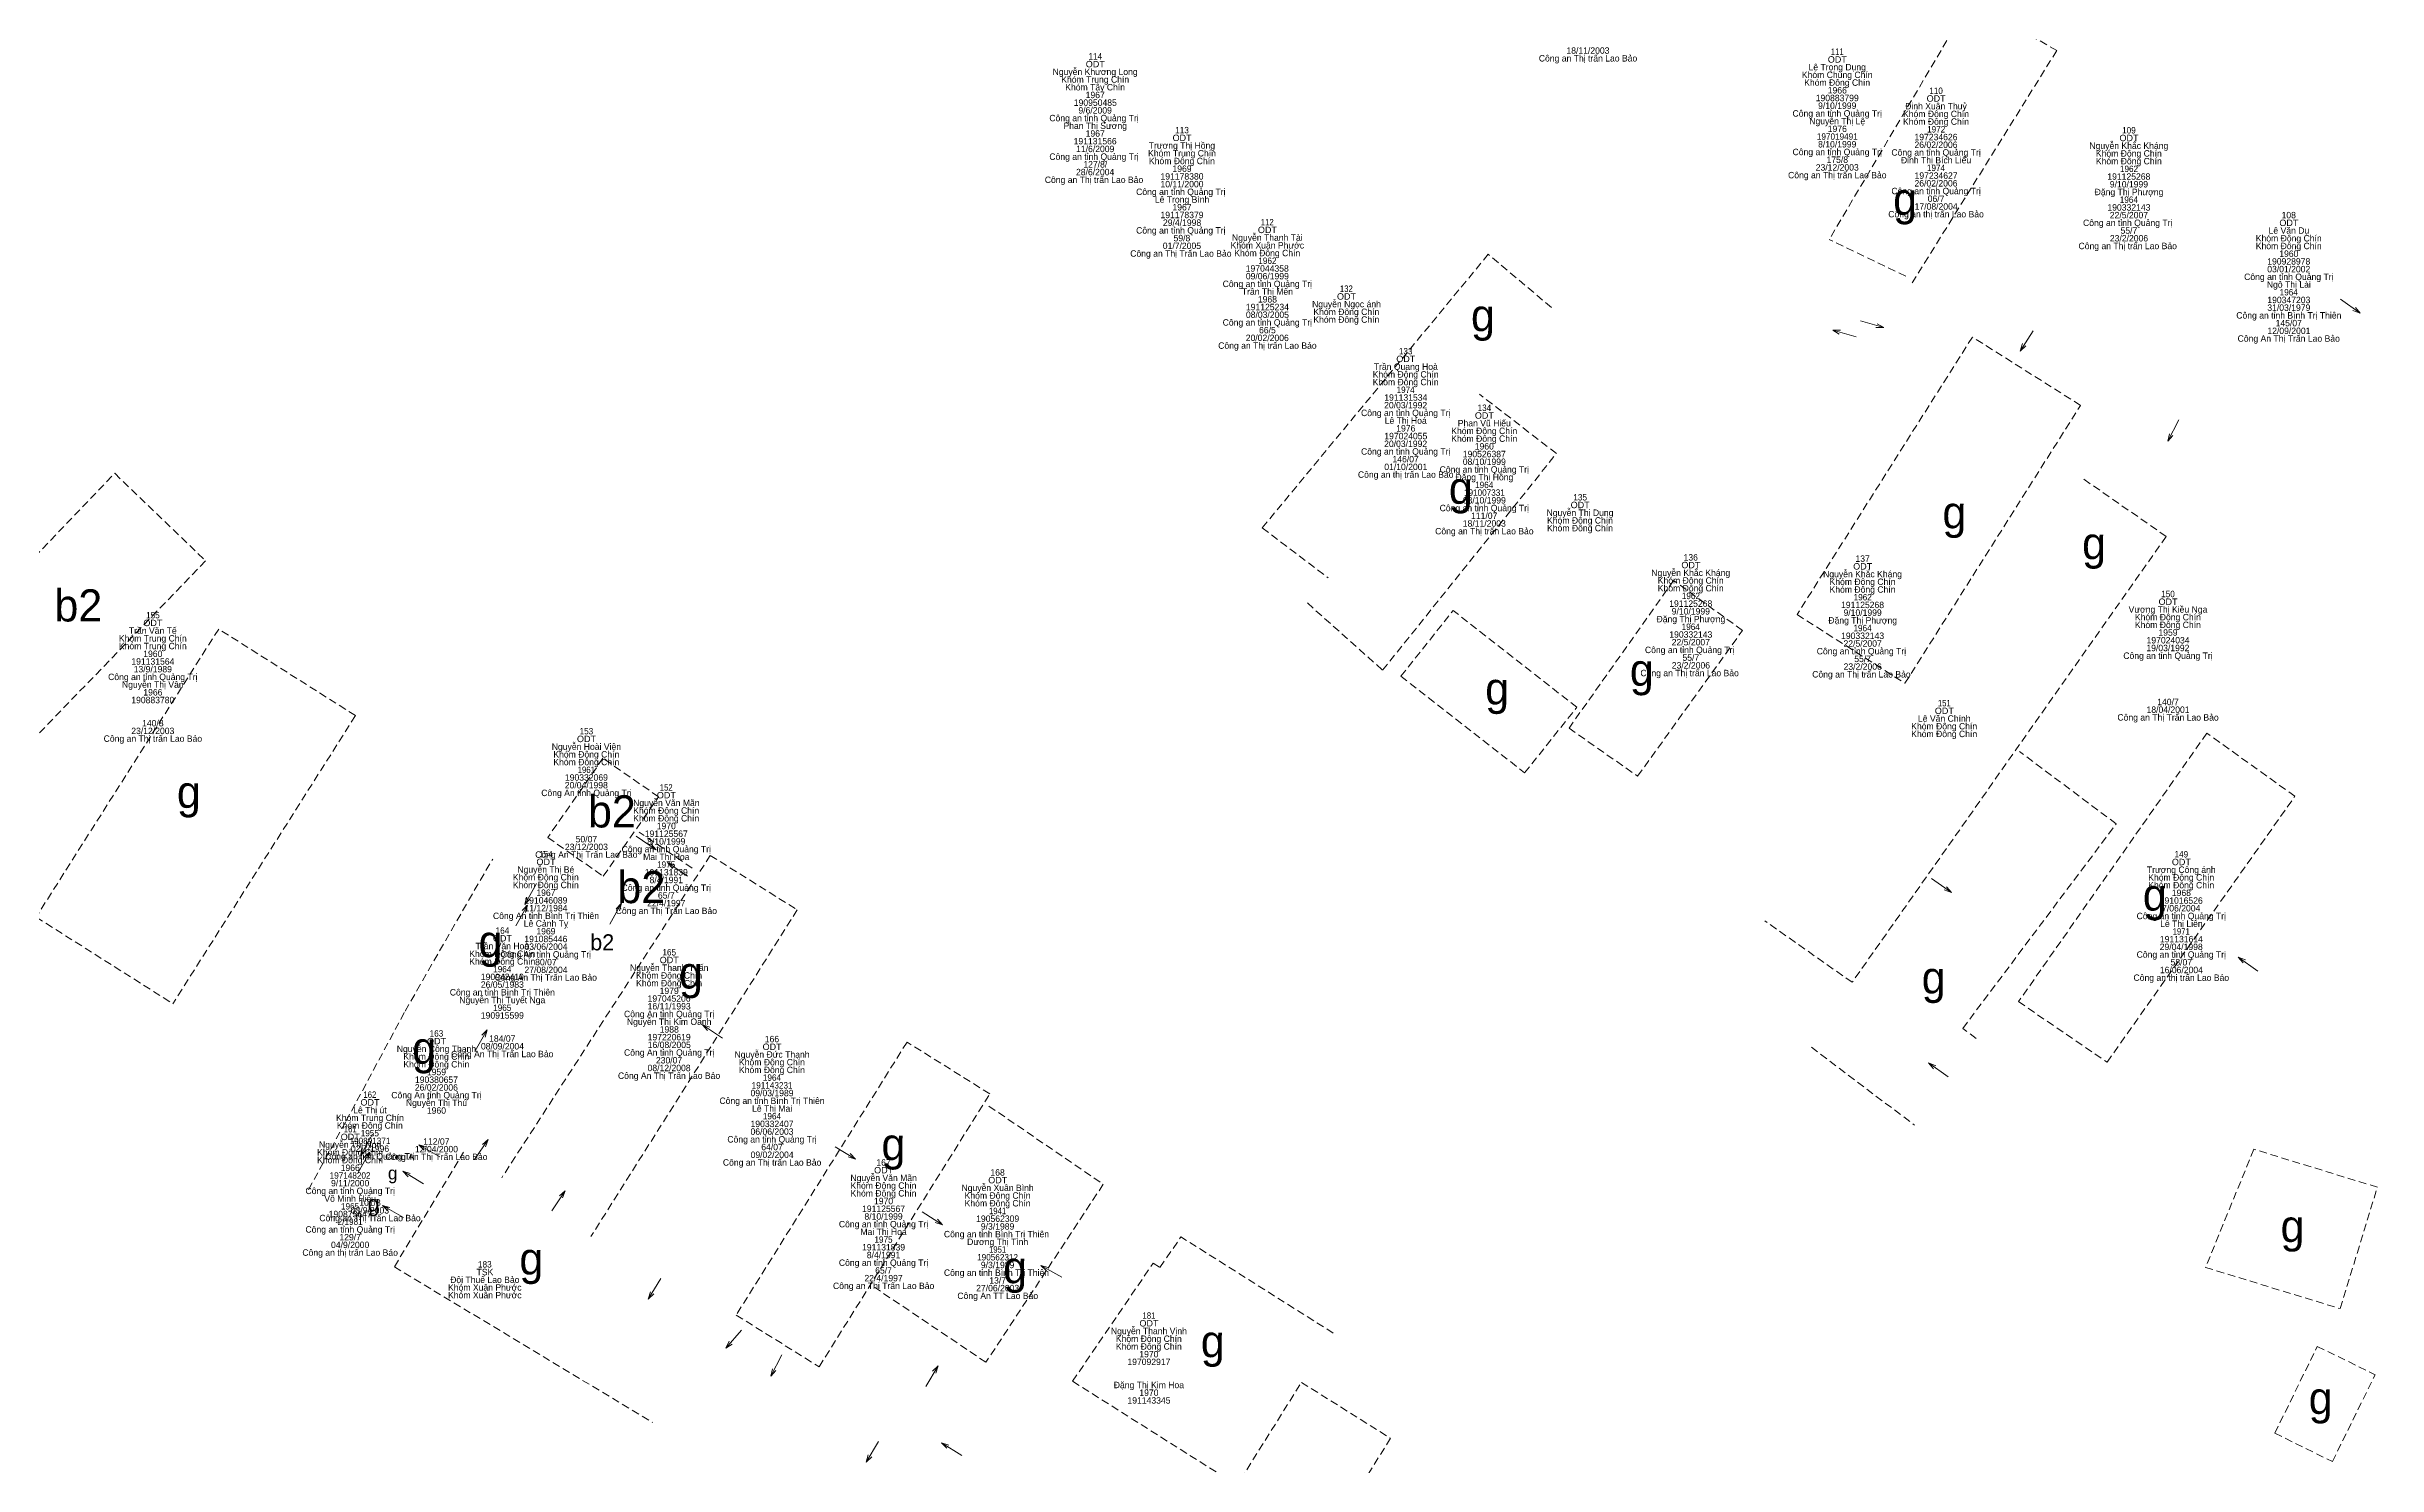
# Model space of a CAD drawing. Header units: metres. Extents: x 537497 to 538007, y 1836993 to 1837512.
# Drawn here: x 537706.6 to 537851.6, y 1837309.1 to 1837397.4 of the extents above; entities that cross this region are included whole.
import ezdxf
from ezdxf.enums import TextEntityAlignment as Align

# ---------------------------------------------------------------- set-up
doc = ezdxf.new("R2010")
doc.units = ezdxf.units.M
doc.header["$LTSCALE"] = 0.16
doc.linetypes.add('MEDIUM_DASHED', pattern=[4.5, 3, -1.5])
doc.layers.add('14', color=7, linetype='MEDIUM_DASHED', lineweight=13)
doc.layers.add('16', color=7, linetype='Continuous', lineweight=13)
doc.layers.add('15', color=7, linetype='Continuous')

msp = doc.modelspace()

# ---------------------------------------------------------------- linework, layer by layer
at = {"layer": '14'}
for p, q in [((537831.63, 1837397.13), (537822.64, 1837382.68)), ((537796.26, 1837384.45), (537782.19, 1837367.42)), ((537800.19, 1837381.14), (537796.26, 1837384.45)), ((537822.23, 1837383.08), (537817.47, 1837385.37)), ((537838.44, 1837366.89), (537833.17, 1837370.55)), ((537782.19, 1837367.42), (537786.29, 1837364.32)), ((537838.44, 1837366.89), (537818.9, 1837339.14)), ((537790.82, 1837358.19), (537794.07, 1837362.28)), ((537790.82, 1837358.19), (537798.52, 1837352.18)), ((537725.77, 1837355.74), (537714.41, 1837337.81)), ((537746.72, 1837346.25), (537743.42, 1837348.49)), ((537747.85, 1837347.04), (537734.87, 1837326.97)), ((537747.85, 1837347.04), (537753.26, 1837343.65)), ((537753.26, 1837343.65), (537740.42, 1837323.32)), ((537818.9, 1837339.14), (537813.46, 1837342.97)), ((537816.36, 1837335.1), (537822.77, 1837330.26)), ((537722.85, 1837326.23), (537725.22, 1837330.57)), ((537728.19, 1837321.43), (537732.5, 1837328.58)), ((537786.61, 1837317.31), (537777.13, 1837323.3)), ((537728.19, 1837321.43), (537744.25, 1837311.75)), ((537770.39, 1837314.31), (537780.49, 1837307.93))]:
    msp.add_line(p, q, dxfattribs=at)
for points in [[(537831.63, 1837397.13), (537826.26, 1837400.23), (537817.47, 1837385.37)], [(537785, 1837362.75), (537789.68, 1837358.57), (537800.5, 1837372.05), (537795.72, 1837375.74)], [(537798.52, 1837352.18), (537801.77, 1837356.26), (537794.07, 1837362.28)], [(537725.77, 1837355.74), (537717.26, 1837361.13), (537705.9, 1837343.2), (537714.41, 1837337.81)], [(537826.62, 1837335.64), (537825.78, 1837336.27), (537835.33, 1837349), (537829.32, 1837353.5)], [(537725.18, 1837330.49), (537728.86, 1837337.35), (537732.8, 1837344.23), (537734.31, 1837346.81)], [(537765.18, 1837331.44), (537772.3, 1837326.57), (537765, 1837315.49), (537758.07, 1837320.16)], [(537770.39, 1837314.31), (537775.41, 1837321.67), (537775.83, 1837321.39), (537777.13, 1837323.3)], [(537845.2, 1837311.08), (537847.84, 1837316.48), (537851.44, 1837314.72)], [(537845.2, 1837311.08), (537848.78, 1837309.31), (537851.44, 1837314.72)]]:
    msp.add_lwpolyline(points, dxfattribs=at)
for points in [[(537815.47, 1837362.03), (537822.18, 1837357.75), (537833.11, 1837375.05), (537826.38, 1837379.3)], [(537710.79, 1837370.82), (537716.44, 1837365.37), (537704.95, 1837353.46), (537699.32, 1837358.85)], [(537801.28, 1837354.96), (537805.55, 1837351.97), (537812.07, 1837361.04), (537807.79, 1837364.15)], [(537829.25, 1837337.94), (537834.76, 1837334.17), (537846.45, 1837350.72), (537840.97, 1837354.65)], [(537741.17, 1837353.09), (537737.74, 1837348.16), (537741.19, 1837345.74), (537744.63, 1837350.68)], [(537765.24, 1837332.2), (537760.09, 1837335.42), (537749.46, 1837318.43), (537754.62, 1837315.21)], [(537843.89, 1837328.75), (537840.89, 1837321.4), (537849.26, 1837318.83), (537851.58, 1837326.39)], [(537790.18, 1837310.76), (537780.66, 1837295.56), (537775.11, 1837299.04), (537784.63, 1837314.24)]]:
    msp.add_lwpolyline(points, close=True, dxfattribs=at)
at = {"layer": '16'}
for p, q in [((537850.5, 1837380.79), (537850.06, 1837380.96)), ((537817.69, 1837379.73), (537818.17, 1837379.72)), ((537820.86, 1837379.89), (537820.38, 1837379.9)), ((537829.35, 1837378.43), (537829.5, 1837378.89)), ((537838.54, 1837372.82), (537838.64, 1837373.28)), ((537744.48, 1837347.38), (537744.03, 1837347.54)), ((537745.19, 1837346.59), (537745.63, 1837346.43)), ((537736.3, 1837343.98), (537736.42, 1837344.44)), ((537736.48, 1837343.95), (537736.36, 1837343.49)), ((537742.32, 1837344.06), (537742.2, 1837343.6)), ((537825.07, 1837344.73), (537824.62, 1837344.9)), ((537842.92, 1837340.71), (537843.37, 1837340.54)), ((537733.96, 1837336.18), (537733.84, 1837335.72)), ((537747.36, 1837336.49), (537747.81, 1837336.34)), ((537823.65, 1837334.12), (537824.1, 1837333.95)), ((537734.02, 1837329.36), (537733.87, 1837328.91)), ((537726.09, 1837328.37), (537726.21, 1837328.83)), ((537726.65, 1837328.58), (537726.53, 1837328.12)), ((537729.72, 1837329.03), (537730.18, 1837328.9)), ((537756.89, 1837328.14), (537756.43, 1837328.27)), ((537728.72, 1837327.38), (537729.18, 1837327.24)), ((537727.45, 1837325.25), (537727.91, 1837325.13)), ((537738.81, 1837326.17), (537738.66, 1837325.72)), ((537762.3, 1837324.05), (537761.84, 1837324.19)), ((537768.42, 1837321.51), (537768.88, 1837321.4)), ((537743.99, 1837319.43), (537744.13, 1837319.88)), ((537748.81, 1837316.37), (537749.02, 1837316.8)), ((537751.61, 1837314.63), (537751.71, 1837315.09)), ((537762.02, 1837315.27), (537761.89, 1837314.81)), ((537762.23, 1837310.48), (537762.69, 1837310.34)), ((537757.55, 1837309.27), (537757.68, 1837309.73))]:
    msp.add_line(p, q, dxfattribs=at)
for points in [[(537849.28, 1837381.66), (537850.5, 1837380.79), (537850.21, 1837381.15)], [(537819.41, 1837380.3), (537820.86, 1837379.89), (537820.45, 1837380.13)], [(537819.14, 1837379.32), (537817.69, 1837379.73), (537818.1, 1837379.49)], [(537830.17, 1837379.69), (537829.35, 1837378.43), (537829.7, 1837378.75)], [(537839.23, 1837374.15), (537838.54, 1837372.82), (537838.86, 1837373.17)], [(537743.24, 1837348.23), (537744.48, 1837347.38), (537744.17, 1837347.74)], [(537737.03, 1837345.29), (537736.3, 1837343.98), (537736.63, 1837344.32)], [(537746.43, 1837345.75), (537745.19, 1837346.59), (537745.49, 1837346.23)], [(537823.84, 1837345.6), (537825.07, 1837344.73), (537824.77, 1837345.09)], [(537735.74, 1837342.65), (537736.48, 1837343.95), (537736.15, 1837343.62)], [(537741.59, 1837342.75), (537742.32, 1837344.06), (537741.99, 1837343.72)], [(537844.14, 1837339.84), (537842.92, 1837340.71), (537843.22, 1837340.35)], [(537733.22, 1837334.88), (537733.96, 1837336.18), (537733.63, 1837335.85)], [(537748.61, 1837335.66), (537747.36, 1837336.49), (537747.67, 1837336.14)], [(537824.87, 1837333.25), (537823.65, 1837334.12), (537823.95, 1837333.76)], [(537726.82, 1837329.68), (537726.09, 1837328.37), (537726.42, 1837328.7)], [(537733.18, 1837328.12), (537734.02, 1837329.36), (537733.67, 1837329.05)], [(537725.91, 1837327.27), (537726.65, 1837328.58), (537726.32, 1837328.24)], [(537731.02, 1837328.28), (537729.72, 1837329.03), (537730.05, 1837328.69)], [(537755.61, 1837328.91), (537756.89, 1837328.14), (537756.56, 1837328.48)], [(537730, 1837326.59), (537728.72, 1837327.38), (537729.05, 1837327.03)], [(537728.75, 1837324.51), (537727.45, 1837325.25), (537727.78, 1837324.92)], [(537737.98, 1837324.92), (537738.81, 1837326.17), (537738.46, 1837325.86)], [(537761.03, 1837324.85), (537762.3, 1837324.05), (537761.98, 1837324.39)], [(537744.77, 1837320.71), (537743.99, 1837319.43), (537744.33, 1837319.75)], [(537769.73, 1837320.79), (537768.42, 1837321.51), (537768.76, 1837321.19)], [(537749.79, 1837317.5), (537748.81, 1837316.37), (537749.2, 1837316.63)], [(537752.29, 1837315.96), (537751.61, 1837314.63), (537751.92, 1837314.98)], [(537761.25, 1837313.98), (537762.02, 1837315.27), (537761.68, 1837314.94)], [(537758.31, 1837310.57), (537757.55, 1837309.27), (537757.89, 1837309.6)], [(537763.51, 1837309.69), (537762.23, 1837310.48), (537762.56, 1837310.14)]]:
    msp.add_lwpolyline(points, dxfattribs=at)

# ---------------------------------------------------------------- texts
at = {"layer": '15'}
for s, p in [('Nguyễn Khương Long', (537771.795, 1837395.61)), ('Công an Thị trấn Lao Bảo', (537802.465, 1837396.45)), ('18/11/2003', (537802.46, 1837396.93)), ('Lê Trọng Dụng', (537817.97, 1837395.9)), ('Khóm Trung Chín', (537771.8, 1837395.13)), ('Khóm Tây Chín', (537771.795, 1837394.65)), ('1967', (537771.8, 1837394.17)), ('Khóm Chung Chín', (537817.97, 1837395.42)), ('Khóm Đông Chín', (537817.965, 1837394.94)), ('1966', (537817.975, 1837394.46)), ('Công an tỉnh Quảng Trị ', (537771.8, 1837392.73)), ('190950485', (537771.805, 1837393.69)), ('9/6/2009', (537771.795, 1837393.21)), ('Công an tỉnh Quảng Trị', (537817.97, 1837393.02)), ('190883799', (537817.97, 1837393.98)), ('9/10/1999', (537817.97, 1837393.5)), ('Khóm Đông Chín', (537824.115, 1837392.99)), ('Đinh Xuân Thuỷ', (537824.115, 1837393.47)), ('Phan Thị Sương', (537771.8, 1837392.25)), ('191131566', (537771.795, 1837391.29)), ('1967', (537771.8, 1837391.77)), ('Nguyễn Thị Lệ', (537817.97, 1837392.54)), ('1976', (537817.975, 1837392.06)), ('Khóm Đông Chín', (537824.115, 1837392.51)), ('197234626', (537824.115, 1837391.55)), ('Công an tỉnh Quảng Trị ', (537771.8, 1837390.33)), ('11/6/2009', (537771.8, 1837390.81)), ('127/8/', (537771.805, 1837389.85)), ('Khóm Trung Chín', (537777.2, 1837390.54)), ('Trương Thị Hồng', (537777.195, 1837391.02)), ('Khóm Đông Chín', (537777.195, 1837390.06)), ('Công an tỉnh Quảng Trị', (537817.97, 1837390.62)), ('8/10/1999', (537817.97, 1837391.1)), ('175/8', (537817.975, 1837390.14)), ('Công an tỉnh Quảng Trị', (537824.12, 1837390.59)), ('Đinh Thị Bích Liểu', (537824.12, 1837390.11)), ('26/02/2006', (537824.115, 1837391.07)), ('Nguyễn Khắc Kháng', (537836.115, 1837391.01)), ('Khóm Đông Chín', (537836.115, 1837390.53)), ('Khóm Đông Chín', (537836.115, 1837390.05)), ('Công an Thị trấn Lao Bảo ', (537771.8, 1837388.89)), ('28/6/2004', (537771.795, 1837389.37)), ('191178380', (537777.2, 1837389.1)), ('10/11/2000', (537777.2, 1837388.62)), ('1969', (537777.2, 1837389.58)), ('Công an Thị trấn Lao Bảo', (537817.975, 1837389.18)), ('23/12/2003', (537817.97, 1837389.66)), ('26/02/2006', (537824.115, 1837388.67)), ('197234627', (537824.12, 1837389.15)), ('191125268', (537836.115, 1837389.09)), ('9/10/1999', (537836.12, 1837388.61)), ('Công an tỉnh Quảng Trị ', (537777.2, 1837388.14)), ('Lê Trọng Bình', (537777.205, 1837387.66)), ('1967', (537777.2, 1837387.18)), ('Công an tỉnh Quảng Trị', (537824.12, 1837388.19)), ('17/08/2004', (537824.125, 1837387.23)), ('06/7', (537824.12, 1837387.71)), ('Đặng Thị Phượng', (537836.125, 1837388.13)), ('190332143', (537836.12, 1837387.17)), ('Công an tỉnh Quảng Trị ', (537777.2, 1837385.74)), ('191178379', (537777.2, 1837386.7)), ('29/4/1998', (537777.205, 1837386.22)), ('Công an thị trấn Lao Bảo', (537824.12, 1837386.75)), ('Công an tỉnh Quảng Trị ', (537836.12, 1837386.21)), ('22/5/2007', (537836.12, 1837386.69)), ('55/7', (537836.12, 1837385.73)), ('Lê Văn Dụ', (537846.075, 1837385.73)), ('108', (537846.065, 1837386.69)), ('Công an Thị Trấn Lao Bảo ', (537777.205, 1837384.3)), ('01/7/2005', (537777.195, 1837384.78)), ('59/8', (537777.195, 1837385.26)), ('Khóm Xuân Phước', (537782.51, 1837384.81)), ('Nguyễn Thanh Tài', (537782.51, 1837385.29)), ('Khóm Đông Chín', (537782.505, 1837384.33)), ('Công an Thị trấn Lao Bảo ', (537836.12, 1837384.77)), ('23/2/2006', (537836.125, 1837385.25)), ('Khóm Đông Chín', (537846.065, 1837385.25)), ('Khóm Đông Chín', (537846.065, 1837384.77)), ('1960', (537846.07, 1837384.29)), ('09/06/1999', (537782.51, 1837382.89)), ('197044358', (537782.505, 1837383.37)), ('Công an tỉnh Quảng Trị', (537846.07, 1837382.85)), ('03/01/2002', (537846.065, 1837383.33)), ('190928978', (537846.065, 1837383.81)), ('Công an tỉnh Quảng Trị', (537782.51, 1837382.41)), ('Trần Thị Mến', (537782.515, 1837381.93)), ('1968', (537782.515, 1837381.45)), ('Nguyễn Ngọc ánh', (537787.435, 1837381.15)), ('Ngô Thị Lài', (537846.07, 1837382.37)), ('190347203', (537846.07, 1837381.41)), ('Công an tỉnh Quảng Trị', (537782.51, 1837380.01)), ('08/03/2005', (537782.515, 1837380.49)), ('191125234', (537782.515, 1837380.97)), ('Khóm Đông Chín', (537787.425, 1837380.67)), ('Khóm Đông Chín', (537787.425, 1837380.19)), ('Công an tỉnh Bình Trị Thiên', (537846.07, 1837380.45)), ('31/03/1979', (537846.07, 1837380.93)), ('145/07', (537846.065, 1837379.97)), ('Công an Thị trấn Lao Bảo', (537782.515, 1837378.57)), ('20/02/2006', (537782.505, 1837379.05)), ('66/5', (537782.515, 1837379.53)), ('Công An Thị Trấn Lao Bảo', (537846.065, 1837379.01)), ('12/09/2001', (537846.075, 1837379.49)), ('Khóm Đông Chín', (537791.115, 1837376.78)), ('Trần Quang Hoà', (537791.125, 1837377.26)), ('Khóm Đông Chín', (537791.115, 1837376.3)), ('191131534', (537791.125, 1837375.34)), ('Công an tỉnh Quảng Trị', (537791.12, 1837374.38)), ('20/03/1992', (537791.115, 1837374.86)), ('Lê Thị Hoá', (537791.12, 1837373.9)), ('20/03/1992', (537791.115, 1837372.46)), ('197024055', (537791.125, 1837372.94)), ('1976', (537791.125, 1837373.42)), ('Khóm Đông Chín', (537796.005, 1837373.26)), ('Khóm Đông Chín', (537796.005, 1837372.78)), ('Phan Vũ Hiếu', (537796.01, 1837373.74)), ('Công an tỉnh Quảng Trị', (537791.12, 1837371.98)), ('01/10/2001', (537791.125, 1837371.02)), ('146/07', (537791.115, 1837371.5)), ('08/10/1999', (537796.01, 1837371.34)), ('190526387', (537796.01, 1837371.82)), ('1960', (537796.01, 1837372.3)), ('Công an thị trấn Lao Bảo', (537791.12, 1837370.54)), ('Công an tỉnh Quảng Trị', (537796.01, 1837370.86)), ('Đặng Thị Hồng', (537796.015, 1837370.38)), ('Công an tỉnh Quảng Trị', (537796.01, 1837368.46)), ('08/10/1999', (537796.01, 1837368.94)), ('Nguyễn Thị Dụng', (537801.965, 1837368.17)), ('Công an Thị trấn Lao Bảo', (537796.015, 1837367.02)), ('18/11/2003', (537796.01, 1837367.5)), ('111/07', (537796.005, 1837367.98)), ('Khóm Đông Chín', (537801.965, 1837367.69)), ('Khóm Đông Chín', (537801.965, 1837367.21)), ('136', (537808.855, 1837365.39)), ('137', (537819.55, 1837365.31)), ('Nguyễn Khắc Kháng', (537808.855, 1837364.43)), ('Khóm Đông Chín', (537808.855, 1837363.95)), ('Nguyễn Khắc Kháng', (537819.545, 1837364.35)), ('Khóm Đông Chín', (537819.545, 1837363.87)), ('Khóm Đông Chín', (537808.855, 1837363.47)), ('191125268', (537808.855, 1837362.51)), ('Khóm Đông Chín', (537819.545, 1837363.39)), ('191125268', (537819.545, 1837362.43)), ('Trần Văn Tế', (537713.16, 1837360.83)), ('Đặng Thị Phượng', (537808.865, 1837361.55)), ('9/10/1999', (537808.86, 1837362.03)), ('Đặng Thị Phượng', (537819.555, 1837361.47)), ('9/10/1999', (537819.55, 1837361.95)), ('Vương Thị Kiều Nga', (537838.55, 1837362.15)), ('Khóm Đông Chín', (537838.545, 1837361.67)), ('Khóm Đông Chín', (537838.545, 1837361.19)), ('Khóm Trung Chín', (537713.16, 1837360.35)), ('Khóm Trung Chín', (537713.16, 1837359.87)), ('1960', (537713.16, 1837359.39)), ('Công an tỉnh Quảng Trị ', (537808.86, 1837359.63)), ('190332143', (537808.86, 1837360.59)), ('22/5/2007', (537808.86, 1837360.11)), ('Công an tỉnh Quảng Trị ', (537819.55, 1837359.55)), ('190332143', (537819.55, 1837360.51)), ('22/5/2007', (537819.55, 1837360.03)), ('19/03/1992', (537838.545, 1837359.75)), ('197024034', (537838.555, 1837360.23)), ('1959', (537838.55, 1837360.71)), ('Công an tỉnh Quảng Trị', (537713.16, 1837357.95)), ('191131564', (537713.165, 1837358.91)), ('13/9/1989', (537713.16, 1837358.43)), ('Công an Thị trấn Lao Bảo ', (537808.86, 1837358.19)), ('23/2/2006', (537808.865, 1837358.67)), ('55/7', (537808.86, 1837359.15)), ('Công an Thị trấn Lao Bảo ', (537819.55, 1837358.11)), ('23/2/2006', (537819.555, 1837358.59)), ('55/7', (537819.55, 1837359.07)), ('Công an tỉnh Quảng Trị', (537838.55, 1837359.27)), ('Nguyễn Thị Vân', (537713.16, 1837357.47)), ('190883780', (537713.16, 1837356.51)), ('1966', (537713.165, 1837356.99)), ('140/8', (537713.165, 1837355.07)), ('Lê Văn Chính', (537824.63, 1837355.36)), ('Công an Thị Trấn Lao Bảo', (537838.555, 1837355.43)), ('18/04/2001', (537838.555, 1837355.91)), ('140/7', (537838.55, 1837356.39)), ('Công an Thị trấn Lao Bảo', (537713.165, 1837354.11)), ('23/12/2003', (537713.16, 1837354.59)), ('Nguyễn Hoài Viện', (537740.14, 1837353.61)), ('Khóm Đông Chín', (537824.625, 1837354.88)), ('Khóm Đông Chín', (537824.625, 1837354.4)), ('Khóm Đông Chín', (537740.135, 1837353.13)), ('Khóm Đông Chín', (537740.135, 1837352.65)), ('Công An tỉnh Quảng Trị', (537740.14, 1837350.73)), ('20/04/1998', (537740.135, 1837351.21)), ('190332069', (537740.14, 1837351.69)), ('Nguyễn Văn Mãn', (537745.115, 1837350.11)), ('Khóm Đông Chín', (537745.105, 1837349.63)), ('Khóm Đông Chín', (537745.105, 1837349.15)), ('50/07', (537740.14, 1837347.85)), ('191125567', (537745.11, 1837348.19)), ('8/10/1999', (537745.11, 1837347.71)), ('1970', (537745.11, 1837348.67)), ('Công An Thị Trấn Lao Bảo', (537740.135, 1837346.89)), ('23/12/2003', (537740.14, 1837347.37)), ('Công an tỉnh Quảng Trị', (537745.11, 1837347.23)), ('Mai Thị Hoa', (537745.11, 1837346.75)), ('Khóm Đông Chín', (537737.615, 1837345.48)), ('Khóm Đông Chín', (537737.615, 1837345)), ('Nguyễn Thị Bé', (537737.615, 1837345.96)), ('Công an tỉnh Quảng Trị', (537745.11, 1837344.83)), ('191131839', (537745.11, 1837345.79)), ('8/4/1991', (537745.11, 1837345.31)), ('Trương Công ánh', (537839.38, 1837345.95)), ('Khóm Đông Chín', (537839.375, 1837345.47)), ('Khóm Đông Chín', (537839.375, 1837344.99)), ('191046089', (537737.62, 1837344.04)), ('11/12/1984', (537737.625, 1837343.56)), ('1967', (537737.62, 1837344.52)), ('Công an Thị Trấn Lao Bảo', (537745.115, 1837343.39)), ('22/4/1997', (537745.11, 1837343.87)), ('65/7', (537745.11, 1837344.35)), ('191016526', (537839.375, 1837344.03)), ('7/06/2004', (537839.375, 1837343.55)), ('1968', (537839.385, 1837344.51)), ('Công An tỉnh Bình Trị Thiên', (537737.625, 1837343.08)), ('Lê Cảnh Tỵ', (537737.625, 1837342.6)), ('1969', (537737.62, 1837342.12)), ('Công an tỉnh Quảng Trị', (537839.38, 1837343.07)), ('Lê Thị Liên', (537839.385, 1837342.59)), ('Khóm Đông Chín', (537734.905, 1837340.72)), ('Trần Văn Hoà', (537734.91, 1837341.2)), ('Công An tỉnh Quảng Trị', (537737.62, 1837340.68)), ('03/06/2004', (537737.625, 1837341.16)), ('191085446', (537737.615, 1837341.64)), ('Công an tỉnh Quảng Trị', (537839.38, 1837340.67)), ('29/04/1998', (537839.375, 1837341.15)), ('191131614', (537839.385, 1837341.63)), ('Khóm Đông Chín', (537734.905, 1837340.24)), ('190942419', (537734.91, 1837339.28)), ('Công An Thị Trấn Lao Bảo', (537737.615, 1837339.24)), ('27/08/2004', (537737.625, 1837339.72)), ('80/07', (537737.62, 1837340.2)), ('Nguyễn Thanh Tuấn', (537745.295, 1837339.85)), ('Khóm Đông Chín', (537745.285, 1837339.37)), ('Công an thị trấn Lao Bảo', (537839.38, 1837339.23)), ('16/06/2004', (537839.385, 1837339.71)), ('58/07', (537839.38, 1837340.19)), ('Công an tỉnh Bình Trị Thiên', (537734.91, 1837338.32)), ('Nguyễn Thị Tuyết Nga', (537734.905, 1837337.84)), ('26/05/1983', (537734.91, 1837338.8)), ('Khóm Đông Chín', (537745.285, 1837338.89)), ('197045206', (537745.285, 1837337.93)), ('1979', (537745.29, 1837338.41)), ('190915599', (537734.91, 1837336.88)), ('Công An tỉnh Quảng Trị', (537745.29, 1837336.97)), ('Nguyễn Thị Kim Oanh', (537745.29, 1837336.49)), ('16/11/1993', (537745.29, 1837337.45)), ('Nguyễn Công Thanh', (537730.81, 1837334.8)), ('08/09/2004', (537734.915, 1837334.96)), ('184/07', (537734.905, 1837335.44)), ('197220619', (537745.29, 1837335.53)), ('16/08/2005', (537745.295, 1837335.05)), ('1988', (537745.295, 1837336.01)), ('166', (537751.685, 1837335.41)), ('Khóm Đông Chín', (537730.805, 1837334.32)), ('Khóm Đông Chín', (537730.805, 1837333.84)), ('1959', (537730.81, 1837333.36)), ('Công An Thị Trấn Lao Bảo', (537734.905, 1837334.48)), ('Công An tỉnh Quảng Trị', (537745.29, 1837334.57)), ('08/12/2008', (537745.285, 1837333.61)), ('230/07', (537745.285, 1837334.09)), ('Nguyễn Đức Thạnh', (537751.69, 1837334.45)), ('Khóm Đông Chín', (537751.685, 1837333.97)), ('Khóm Đông Chín', (537751.685, 1837333.49)), ('Công An tỉnh Quảng Trị', (537730.81, 1837331.92)), ('26/02/2006', (537730.805, 1837332.4)), ('190380657', (537730.81, 1837332.88)), ('Công An Thị Trấn Lao Bảo', (537745.285, 1837333.13)), ('09/03/1989', (537751.69, 1837332.05)), ('Khóm Trung Chín', (537726.67, 1837330.51)), ('Lê Thị út', (537726.67, 1837330.99)), ('Nguyễn Thị Thú', (537730.81, 1837331.44)), ('1960', (537730.81, 1837330.96)), ('Công an tỉnh Bình Trị Thiên', (537751.69, 1837331.57)), ('Lê Thị Mai', (537751.695, 1837331.09)), ('Nguyễn Thị Non', (537725.435, 1837328.84)), ('Khóm Đông Chín', (537726.665, 1837330.03)), ('112/07', (537730.805, 1837329.04)), ('Công an tỉnh Quảng Trị', (537751.69, 1837329.17)), ('06/06/2003', (537751.69, 1837329.65)), ('190332407', (537751.69, 1837330.13)), ('Khóm Đông Chín', (537725.435, 1837328.36)), ('Khóm Đông Chín', (537725.435, 1837327.88)), ('Công an tỉnh Quảng Trị', (537726.67, 1837328.11)), ('02/7/1996', (537726.675, 1837328.59)), ('Công An Thị Trấn Lao Bảo', (537730.805, 1837328.08)), ('12/04/2000', (537730.81, 1837328.56)), ('Công an Thị trấn Lao Bảo', (537751.695, 1837327.73)), ('09/02/2004', (537751.695, 1837328.21)), ('64/07', (537751.69, 1837328.69)), ('167', (537758.63, 1837327.73)), ('Công an tỉnh Quảng Trị', (537725.44, 1837325.96)), ('9/11/2000', (537725.44, 1837326.44)), ('1966', (537725.445, 1837327.4)), ('Nguyễn Văn Mãn', (537758.635, 1837326.77)), ('Khóm Đông Chín', (537758.625, 1837326.29)), ('Nguyễn Xuân Bình', (537765.725, 1837326.15)), ('168', (537765.725, 1837327.11)), ('Võ Minh Hiếu', (537725.44, 1837325.48)), ('190875647', (537725.44, 1837324.52)), ('03/9/2003', (537726.67, 1837324.75)), ('101/8', (537726.675, 1837325.23)), ('Khóm Đông Chín', (537758.625, 1837325.81)), ('191125567', (537758.63, 1837324.85)), ('1970', (537758.63, 1837325.33)), ('Khóm Đông Chín', (537765.725, 1837325.67)), ('Khóm Đông Chín', (537765.725, 1837325.19)), ('Công an tỉnh Quảng Trị', (537725.44, 1837323.56)), ('Công an Thị Trấn Lao Bảo', (537726.675, 1837324.27)), ('129/7', (537725.44, 1837323.08)), ('Công an tỉnh Quảng Trị', (537758.63, 1837323.89)), ('Mai Thị Hoa', (537758.63, 1837323.41)), ('8/10/1999', (537758.63, 1837324.37)), ('Công an tỉnh Bình Trị Thiên ', (537765.73, 1837323.27)), ('190562309', (537765.73, 1837324.23)), ('9/3/1989', (537765.725, 1837323.75)), ('Công an thị trấn Lao Bảo', (537725.44, 1837322.12)), ('04/9/2000', (537725.44, 1837322.6)), ('191131839', (537758.63, 1837322.45)), ('8/4/1991', (537758.63, 1837321.97)), ('Dương Thị Tình', (537765.73, 1837322.79)), ('Đội Thuế Lao Bảo', (537733.82, 1837320.43)), ('TSK', (537733.825, 1837320.91)), ('Công an tỉnh Quảng Trị', (537758.63, 1837321.49)), ('22/4/1997', (537758.63, 1837320.53)), ('65/7', (537758.63, 1837321.01)), ('Công an tỉnh Bình Trị Thiên ', (537765.73, 1837320.87)), ('9/3/1989', (537765.725, 1837321.35)), ('13/7', (537765.73, 1837320.39)), ('Khóm Xuân Phước', (537733.82, 1837319.95)), ('Khóm Xuân Phước', (537733.82, 1837319.47)), ('Công an Thị Trấn Lao Bảo', (537758.635, 1837320.05)), ('Công An TT Lao Bảo', (537765.735, 1837319.43)), ('27/06/2003', (537765.73, 1837319.91)), ('Nguyễn Thanh Vinh', (537775.14, 1837317.24)), ('Khóm Đông Chín', (537775.135, 1837316.76)), ('Khóm Đông Chín', (537775.135, 1837316.28)), ('197092917', (537775.14, 1837315.32)), ('1970', (537775.14, 1837315.8)), ('Đặng Thị Kim Hoa', (537775.14, 1837313.88)), ('191143345', (537775.145, 1837312.92)), ('1970', (537775.14, 1837313.4))]:
    msp.add_text(s, height=0.4, dxfattribs=at).set_placement(p, align=Align.CENTER)
for s, width, p in [('ODT', 1.05, (537771.805, 1837396.09)), ('114', 0.95, (537771.805, 1837396.57)), ('ODT', 1.05, (537817.975, 1837396.38)), ('111', 0.9, (537817.975, 1837396.86)), ('110', 0.95, (537824.12, 1837394.43)), ('ODT', 1.05, (537824.125, 1837393.95)), ('ODT', 1.05, (537777.205, 1837391.5)), ('113', 0.95, (537777.2, 1837391.98)), ('197019491', 0.95, (537817.975, 1837391.58)), ('1972', 0.95, (537824.125, 1837392.03)), ('ODT', 1.05, (537836.125, 1837391.49)), ('109', 0.95, (537836.12, 1837391.97)), ('1974', 0.95, (537824.115, 1837389.63)), ('1962', 0.95, (537836.125, 1837389.57)), ('1964', 0.95, (537836.115, 1837387.65)), ('ODT', 1.05, (537782.515, 1837385.77)), ('112', 0.9, (537782.505, 1837386.25)), ('ODT', 1.05, (537846.075, 1837386.21)), ('1962', 0.95, (537782.515, 1837383.85)), ('ODT', 1.05, (537787.435, 1837381.63)), ('132', 0.9, (537787.425, 1837382.11)), ('1964', 0.95, (537846.065, 1837381.89)), ('133', 0.95, (537791.12, 1837378.22)), ('ODT', 1.05, (537791.125, 1837377.74)), ('1974', 0.95, (537791.115, 1837375.82)), ('ODT', 1.05, (537796.015, 1837374.22)), ('134', 0.95, (537796.015, 1837374.7)), ('1964', 0.95, (537796.005, 1837369.9)), ('191007331', 0.95, (537796.015, 1837369.42)), ('ODT', 1.05, (537801.975, 1837368.65)), ('135', 0.95, (537801.975, 1837369.13)), ('ODT', 1.05, (537808.865, 1837364.91)), ('ODT', 1.05, (537819.555, 1837364.83)), ('1962', 0.95, (537808.865, 1837362.99)), ('1962', 0.95, (537819.555, 1837362.91)), ('ODT', 1.05, (537838.555, 1837362.63)), ('150', 0.95, (537838.55, 1837363.11)), ('ODT', 1.05, (537713.165, 1837361.31)), ('155', 0.95, (537713.165, 1837361.79)), ('1964', 0.95, (537808.855, 1837361.07)), ('1964', 0.95, (537819.545, 1837360.99)), ('ODT', 1.05, (537824.635, 1837355.84)), ('151', 0.9, (537824.635, 1837356.32)), ('ODT', 1.05, (537740.145, 1837354.09)), ('153', 0.95, (537740.14, 1837354.57)), ('1961', 0.9, (537740.135, 1837352.17)), ('152', 0.9, (537745.105, 1837351.07)), ('ODT', 1.05, (537745.115, 1837350.59)), ('ODT', 1.05, (537737.625, 1837346.44)), ('154', 0.95, (537737.625, 1837346.92)), ('1975', 0.95, (537745.105, 1837346.27)), ('ODT', 1.05, (537839.385, 1837346.43)), ('149', 0.95, (537839.38, 1837346.91)), ('164', 0.95, (537734.915, 1837342.16)), ('1971', 0.9, (537839.375, 1837342.11)), ('ODT', 1.05, (537734.915, 1837341.68)), ('165', 0.95, (537745.295, 1837340.81)), ('1964', 0.95, (537734.905, 1837339.76)), ('ODT', 1.05, (537745.295, 1837340.33)), ('1965', 0.95, (537734.905, 1837337.36)), ('ODT', 1.05, (537730.815, 1837335.28)), ('163', 0.95, (537730.81, 1837335.76)), ('ODT', 1.05, (537751.695, 1837334.93)), ('162', 0.9, (537726.665, 1837331.95)), ('191143231', 0.95, (537751.695, 1837332.53)), ('1964', 0.95, (537751.685, 1837333.01)), ('ODT', 1.05, (537726.675, 1837331.47)), ('1964', 0.95, (537751.685, 1837330.61)), ('ODT', 1.05, (537725.445, 1837329.32)), ('161', 0.9, (537725.445, 1837329.8)), ('190891371', 0.95, (537726.675, 1837329.07)), ('1955', 0.95, (537726.665, 1837329.55)), ('197148202', 0.95, (537725.435, 1837326.92)), ('ODT', 1.05, (537758.635, 1837327.25)), ('ODT', 1.05, (537765.735, 1837326.63)), ('1965', 0.95, (537725.435, 1837325)), ('1941', 0.9, (537765.725, 1837324.71)), ('2/1981', 0.95, (537725.44, 1837324.04)), ('1975', 0.95, (537758.625, 1837322.93)), ('190562312', 0.95, (537765.725, 1837321.83)), ('1951', 0.9, (537765.725, 1837322.31)), ('183', 0.95, (537733.82, 1837321.39)), ('ODT', 1.05, (537775.145, 1837317.72)), ('181', 0.9, (537775.145, 1837318.2))]:
    msp.add_text(s, height=0.4, dxfattribs=dict(at, width=width)).set_placement(p, align=Align.CENTER)
at = {"layer": '16'}
for s, height, p in [('g', 2, (537821.45, 1837386.9)), ('g', 2, (537795.18, 1837379.66)), ('b2', 2, (537707.04, 1837361.6)), ('g', 2, (537714.66, 1837349.99)), ('b2', 2, (537740.24, 1837348.78)), ('b2', 2, (537742.07, 1837344.07)), ('g', 2, (537733.43, 1837340.69)), ('b2', 1, (537740.38, 1837341.13)), ('g', 2, (537745.9, 1837338.74)), ('g', 2, (537729.3, 1837334.06)), ('g', 2, (537758.5, 1837328.07)), ('g', 0.8, (537727.79, 1837326.87)), ('g', 1, (537726.53, 1837324.88)), ('g', 2, (537735.97, 1837320.95)), ('g', 2, (537766.07, 1837320.4)), ('g', 2, (537778.37, 1837315.8))]:
    msp.add_text(s, height=height, dxfattribs=at).set_placement(p)
for p in [(537794.55, 1837368.91), (537825.26, 1837367.39), (537833.95, 1837365.47), (537805.81, 1837357.59), (537796.81, 1837356.43), (537837.73, 1837343.59), (537823.97, 1837338.44), (537846.3, 1837322.97), (537848.05, 1837312.27)]:
    msp.add_text('g', height=2, dxfattribs=at).set_placement(p, align=Align.CENTER)

doc.saveas('drawing.dxf')
